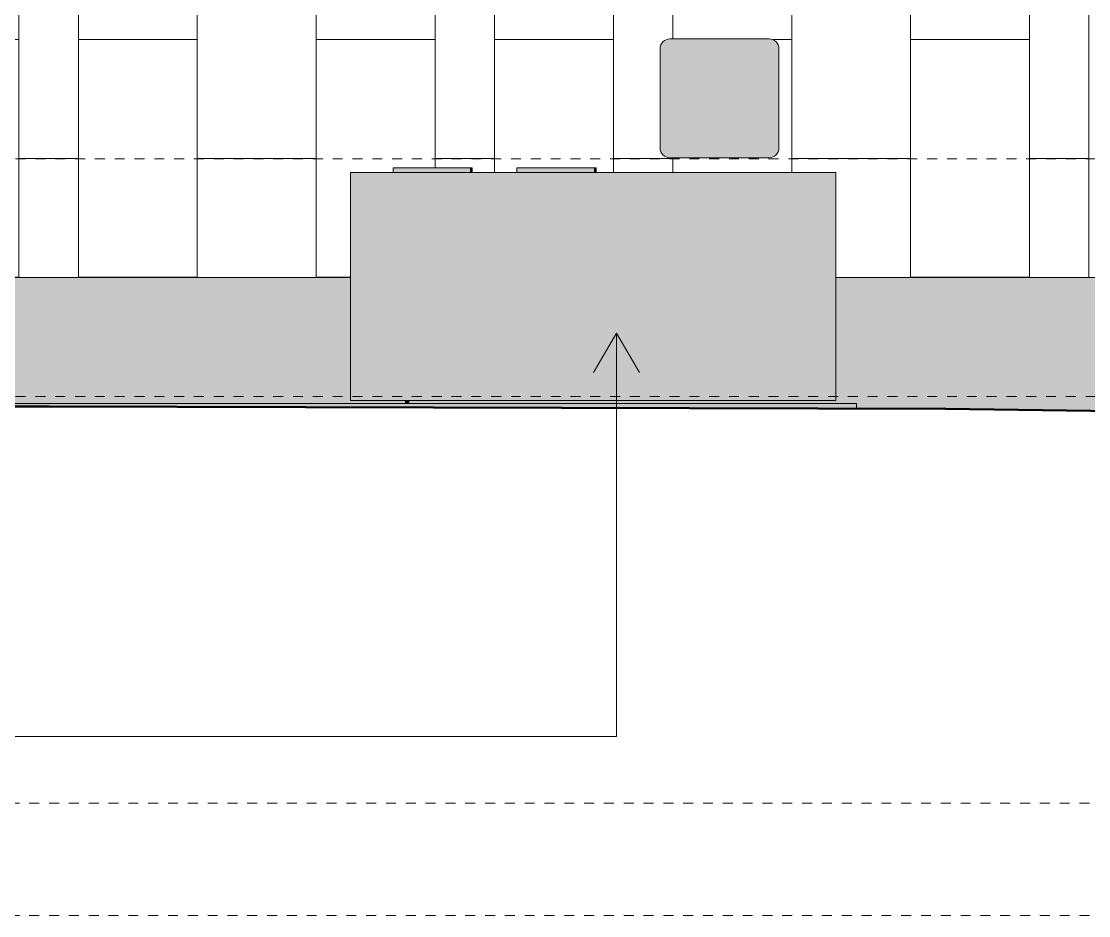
# Model space of a CAD drawing. Header units: metres. Extents: x -4613 to -4328, y -1 to 30.
# Drawn here: x -4360.3 to -4349.53, y 0 to 9.03 of the extents above; entities that cross this region are included whole.
import ezdxf

# ---------------------------------------------------------------- set-up
doc = ezdxf.new("R2010")
doc.units = ezdxf.units.M
doc.linetypes.add('AEC_Center', pattern=[0.024, 0.012, -0.004, 0.004, -0.004])
for name, color, linetype, lineweight in [('A-DETL', 90, 'Continuous', 13), ('A-FLOR', 192, 'Continuous', 5), ('A-FLOR-FNSH', 192, 'Continuous', 15), ('A-FLOR-LEVL', 51, 'Continuous', 5), ('A-FLOR-PATT', 8, 'Continuous', 15), ('A-GENM', 13, 'Continuous', 5), ('A-WALL', 113, 'Continuous', 5), ('A-WALL-PATT', 111, 'Continuous', 5), ('G-ANNO-TEXT', 231, 'Continuous', 5)]:
    doc.layers.add(name, color=color, linetype=linetype, lineweight=lineweight)

# ---------------------------------------------------------------- blocks, each defined once
blk = doc.blocks.new('Mechanical - Condensers - Mechanical - Condensers-1249279-NORTH EAST')
at = {"layer": 'A-GENM'}
for points in [[(4346.028, 7.65), (4346.337, 7.65), (4346.368, 7.655), (4346.396, 7.669), (4346.418, 7.691), (4346.432, 7.719), (4346.437, 7.75), (4346.437, 8.75), (4346.432, 8.781), (4346.418, 8.809), (4346.396, 8.831), (4346.368, 8.845), (4346.337, 8.85), (4345.337, 8.85), (4345.306, 8.845), (4345.278, 8.831), (4345.256, 8.809), (4345.242, 8.781), (4345.237, 8.75), (4345.237, 7.75), (4345.242, 7.719), (4345.256, 7.691), (4345.278, 7.669), (4345.306, 7.655), (4345.337, 7.65), (4345.798, 7.65)], [(4343.292, 7.5), (4343.32, 7.5), (4343.32, 7.55), (4342.542, 7.55), (4342.542, 7.5), (4343.266, 7.5)], [(4343.337, 7.5), (4343.342, 7.5), (4343.342, 7.55), (4343.32, 7.55), (4343.32, 7.5)], [(4343.94, 7.5), (4344.57, 7.5), (4344.57, 7.55), (4343.792, 7.55), (4343.792, 7.5), (4343.89, 7.5)], [(4344.587, 7.5), (4344.592, 7.5), (4344.592, 7.55), (4344.57, 7.55), (4344.57, 7.5)], [(4345.798, 5.2), (4347.011, 5.2), (4347.011, 7.5), (4342.111, 7.5), (4342.111, 5.2), (4345.568, 5.2)]]:
    blk.add_hatch(color=256, dxfattribs=at).paths.add_polyline_path(points)
at = {"layer": 'A-GENM', "lineweight": 13}
for p, q in [((4346.337, 8.85), (4345.337, 8.85)), ((4345.237, 8.75), (4345.237, 7.75)), ((4346.437, 7.75), (4346.437, 8.75)), ((4345.337, 7.65), (4346.337, 7.65)), ((4347.011, 7.5), (4342.111, 7.5)), ((4342.111, 7.5), (4342.111, 5.2)), ((4347.011, 5.2), (4347.011, 7.5)), ((4342.111, 5.2), (4347.011, 5.2))]:
    blk.add_line(p, q, dxfattribs=at)
at = {"layer": 'A-GENM'}
for p, q in [((4342.542, 7.55), (4342.542, 7.5)), ((4343.32, 7.55), (4342.542, 7.55)), ((4343.342, 7.55), (4343.32, 7.55)), ((4343.342, 7.5), (4343.342, 7.55)), ((4343.792, 7.55), (4343.792, 7.5)), ((4344.57, 7.55), (4343.792, 7.55)), ((4344.592, 7.55), (4344.57, 7.55)), ((4344.592, 7.5), (4344.592, 7.55))]:
    blk.add_line(p, q, dxfattribs=at)
at = {"layer": 'A-GENM', "lineweight": 13}
for centre, start, end in [((4345.337, 8.75), 90, 180), ((4346.337, 8.75), 0, 90), ((4345.337, 7.75), 180, 270), ((4346.337, 7.75), 270, 360)]:
    blk.add_arc(centre, 0.1, start, end, dxfattribs=at)

msp = doc.modelspace()

# ---------------------------------------------------------------- hatches: boundary and pattern name
at = {"layer": 'A-FLOR'}
h = msp.add_hatch(color=256, dxfattribs=at)
h.paths.add_polyline_path([(-4366.414, 5.14), (-4366.411, 5.14), (-4366.411, 5.17), (-4366.401, 5.17), (-4366.401, 5.24), (-4366.416, 5.24), (-4366.416, 5.14)])
h.paths.add_polyline_path([(-4356.416, 5.17), (-4356.401, 5.17), (-4356.401, 5.2), (-4356.416, 5.2)])
h.paths.add_polyline_path([(-4376.401, 5.213), (-4376.401, 5.24), (-4376.416, 5.24), (-4376.416, 5.213)])
at = {"layer": 'A-FLOR-PATT', "lineweight": 5}
msp.add_hatch(color=256, dxfattribs=at).paths.add_polyline_path([(-4351.876, 5.119), (-4351.876, 5.17), (-4366.411, 5.17), (-4366.411, 5.14), (-4359.28, 5.138), (-4351.915, 5.119)])
at = {"layer": 'A-WALL-PATT'}
h = msp.add_hatch(dxfattribs=at)
h.set_pattern_fill('FP_174', color=256, style=0, pattern_type=2)
h.set_pattern_definition([(90, (-4347.7316, 7.64), (-6, 4e-16), [1.2, -1.2]), (90, (-4346.5316, 7.64), (-6, 4e-16), [1.2, -1.2]), (90, (-4345.3316, 7.64), (-6, 4e-16), [1.2, -1.2]), (90, (-4346.5316, 8.84), (-6, 4e-16), [1.2, -1.2]), (90, (-4345.3316, 8.84), (-6, 4e-16), [1.2, -1.2]), (180, (-4346.5316, 8.84), (-3e-16, -2.4), [1.2, -4.8]), (180, (-4345.3316, 10.04), (-3e-16, -2.4), [1.2, -4.8]), (90, (-4345.3316, 7.64), (-6, 4e-16), [1.2, -1.2]), (90, (-4344.1316, 7.64), (-6, 4e-16), [1.2, -1.2]), (90, (-4343.5316, 7.64), (-6, 4e-16), [1.2, -1.2]), (90, (-4344.1316, 8.84), (-6, 4e-16), [1.2, -1.2]), (90, (-4343.5316, 8.84), (-6, 4e-16), [1.2, -1.2]), (180, (-4344.1316, 8.84), (-3e-16, -2.4), [1.2, -4.8]), (180, (-4343.5316, 10.04), (-3e-16, -2.4), [0.6, -5.4]), (90, (-4348.3316, 7.64), (-6, 4e-16), [1.2, -1.2]), (90, (-4347.7316, 7.64), (-6, 4e-16), [1.2, -1.2]), (90, (-4348.3316, 8.84), (-6, 4e-16), [1.2, -1.2]), (90, (-4347.7316, 8.84), (-6, 4e-16), [1.2, -1.2]), (180, (-4348.3316, 8.84), (-3e-16, -2.4), [1.2, -4.8]), (180, (-4347.7316, 10.04), (-3e-16, -2.4), [0.6, -5.4]), (90, (-4347.7316, 7.64), (-6, 4e-16), [1.2, -1.2]), (90, (-4349.5316, 7.64), (-6, 4e-16), [1.2, -1.2])])
h.paths.add_polyline_path([(-4383.307, 6.44), (-4365.483, 6.44), (-4365.483, 7.5), (-4365.051, 7.5), (-4365.051, 7.55), (-4364.252, 7.55), (-4364.252, 7.5), (-4363.801, 7.5), (-4363.801, 7.55), (-4363.002, 7.55), (-4363.002, 7.5), (-4360.583, 7.5), (-4360.583, 6.44), (-4356.983, 6.44), (-4356.983, 7.5), (-4356.551, 7.5), (-4356.551, 7.55), (-4355.752, 7.55), (-4355.752, 7.5), (-4355.301, 7.5), (-4355.301, 7.55), (-4354.502, 7.55), (-4354.502, 7.5), (-4352.083, 7.5), (-4352.083, 6.44), (-4349.531, 6.44), (-4349.531, 15.757), (-4366.414, 17.234), (-4383.307, 15.756), (-4383.307, 6.924)])
h.paths.add_polyline_path([(-4361.581, 7.65), (-4362.256, 7.65), (-4362.287, 7.655), (-4362.315, 7.669), (-4362.337, 7.691), (-4362.351, 7.719), (-4362.356, 7.75), (-4362.356, 8.75), (-4362.351, 8.781), (-4362.337, 8.809), (-4362.315, 8.831), (-4362.287, 8.845), (-4362.256, 8.85), (-4361.256, 8.85), (-4361.225, 8.845), (-4361.198, 8.831), (-4361.175, 8.809), (-4361.161, 8.781), (-4361.156, 8.75), (-4361.156, 7.75), (-4361.161, 7.719), (-4361.175, 7.691), (-4361.198, 7.669), (-4361.225, 7.655), (-4361.256, 7.65), (-4361.351, 7.65)])
h.paths.add_polyline_path([(-4353.756, 7.65), (-4353.787, 7.655), (-4353.815, 7.669), (-4353.837, 7.691), (-4353.851, 7.719), (-4353.856, 7.75), (-4353.856, 8.75), (-4353.851, 8.781), (-4353.837, 8.809), (-4353.815, 8.831), (-4353.787, 8.845), (-4353.756, 8.85), (-4352.756, 8.85), (-4352.725, 8.845), (-4352.698, 8.831), (-4352.675, 8.809), (-4352.661, 8.781), (-4352.656, 8.75), (-4352.656, 7.75), (-4352.661, 7.719), (-4352.675, 7.691), (-4352.698, 7.669), (-4352.725, 7.655), (-4352.756, 7.65), (-4353.756, 7.65)])
h = msp.add_hatch(color=256, dxfattribs=at)
h.paths.add_polyline_path([(-4346.538, 5.049), (-4346.538, 5.24), (-4346.685, 5.24), (-4346.684, 6.14), (-4346.538, 6.14), (-4346.538, 6.44), (-4352.083, 6.44), (-4352.083, 5.2), (-4356.391, 5.2), (-4356.391, 5.17), (-4351.876, 5.17), (-4351.876, 5.119), (-4350.973, 5.117), (-4346.622, 5.05)])
h.paths.add_polyline_path([(-4368.255, 5.14), (-4366.426, 5.14), (-4366.426, 5.24), (-4366.481, 5.24), (-4366.481, 5.926), (-4366.771, 5.928), (-4366.771, 6.046), (-4366.426, 6.046), (-4366.426, 6.44), (-4376.391, 6.44), (-4376.391, 5.213), (-4371.424, 5.14), (-4368.486, 5.14)])
h.paths.add_polyline_path([(-4366.391, 5.17), (-4356.426, 5.17), (-4356.426, 5.2), (-4356.983, 5.2), (-4356.983, 6.44), (-4360.583, 6.44), (-4360.583, 5.2), (-4365.483, 5.2), (-4365.483, 6.44), (-4366.391, 6.44), (-4366.391, 6.046), (-4366.071, 6.044), (-4366.071, 5.926), (-4366.361, 5.926), (-4366.364, 5.24), (-4366.391, 5.24), (-4366.391, 5.212)])
h.paths.add_polyline_path([(-4376.426, 5.213), (-4376.426, 6.44), (-4386.411, 6.44), (-4386.411, 5.24), (-4378.256, 5.24), (-4376.541, 5.215)])
for points in [[(-4356.416, 5.2), (-4356.426, 5.2), (-4356.426, 5.17), (-4356.416, 5.17)], [(-4356.416, 5.17), (-4356.401, 5.17), (-4356.401, 5.2), (-4356.416, 5.2)], [(-4356.391, 5.2), (-4356.401, 5.2), (-4356.401, 5.17), (-4356.391, 5.17)]]:
    msp.add_hatch(color=256, dxfattribs=at).paths.add_polyline_path(points)

# ---------------------------------------------------------------- linework, layer by layer
at = {"layer": 'A-DETL', "lineweight": 50}
for p, q in [((-4360.024, 5.14), (-4366.224, 5.14)), ((-4350.973, 5.117), (-4360.024, 5.14)), ((-4345.951, 5.04), (-4350.973, 5.117))]:
    msp.add_line(p, q, dxfattribs=at)
at = {"layer": 'A-FLOR-FNSH', "color": 250, "lineweight": 13}
for p, q in [((-4351.876, 5.17), (-4366.411, 5.17)), ((-4351.876, 5.119), (-4351.876, 5.17))]:
    msp.add_line(p, q, dxfattribs=at)
at = {"layer": 'A-FLOR-LEVL', "linetype": 'AEC_Center'}
for p, q in [((-4462.961, 7.64), (-4329.158, 7.64)), ((-4462.961, 5.24), (-4329.158, 5.24)), ((-4456.223, 1.134), (-4328.155, 1.134)), ((-4456.223, 0), (-4328.155, 0))]:
    msp.add_line(p, q, dxfattribs=at)
at = {"layer": 'A-WALL'}
for p, q in [((-4349.531, 6.44), (-4349.531, 15.757)), ((-4360.583, 6.44), (-4356.983, 6.44)), ((-4346.411, 6.44), (-4352.083, 6.44)), ((-4356.426, 5.17), (-4356.426, 5.2)), ((-4356.416, 5.2), (-4356.416, 5.17)), ((-4356.401, 5.2), (-4356.401, 5.17)), ((-4356.391, 5.2), (-4356.391, 5.17))]:
    msp.add_line(p, q, dxfattribs=at)
at = {"layer": 'G-ANNO-TEXT', "color": 7}
for p, q in [((-4354.297, 5.881), (-4354.528, 5.481)), ((-4354.297, 5.881), (-4354.066, 5.481)), ((-4354.297, 5.881), (-4354.297, 1.808)), ((-4354.297, 1.808), (-4366.694, 1.808))]:
    msp.add_line(p, q, dxfattribs=at)

# ---------------------------------------------------------------- block references
at = {"layer": 'A-GENM'}
msp.add_blockref('Mechanical - Condensers - Mechanical - Condensers-1249279-NORTH EAST', (-8699.094, 0), dxfattribs=at)

doc.saveas('drawing.dxf')
